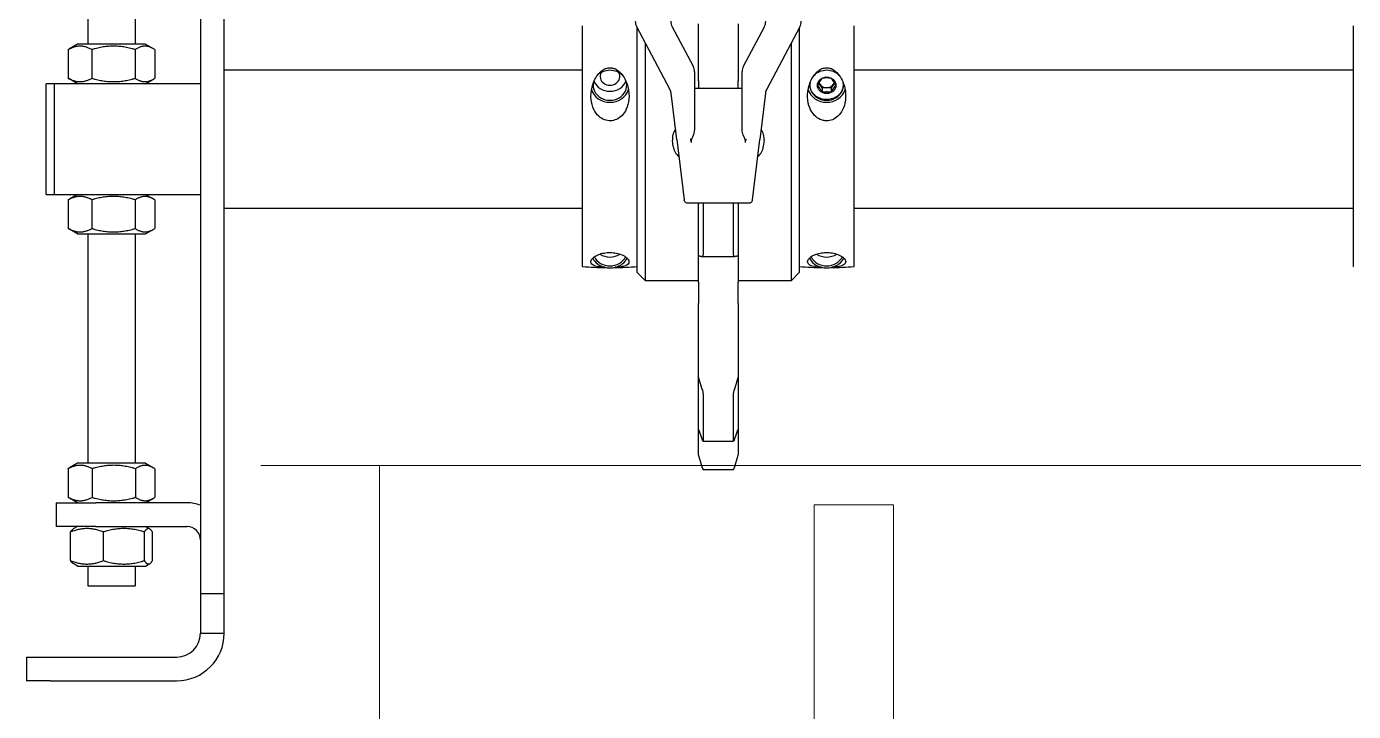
# Model space of a CAD drawing. Extents: x -3873 to 164127, y 7129 to 96529.
# Drawn here: x 42780.2 to 43115.8, y 49421.9 to 49595.1 of the extents above; entities that cross this region are included whole.
import ezdxf

# ---------------------------------------------------------------- set-up
doc = ezdxf.new("R2010")
doc.units = 0
doc.layers.get('0').update_dxf_attribs({"linetype": 'CONTINUOUS'})
doc.layers.add('LAYOUT', color=90, linetype='CONTINUOUS')
doc.layers.add('LAYOUT-KROMEKA', color=1, linetype='CONTINUOUS')
doc.layers.add('LAYOUT Kromeka', color=1, linetype='CONTINUOUS', lineweight=5)

# ---------------------------------------------------------------- blocks, each defined once
blk = doc.blocks.new('A$Ccf7c2aec')
at = {"layer": 'LAYOUT-KROMEKA'}
for p, q in [((0, 960.1), (0, 966.1)), ((6, 966.1), (0, 966.1)), ((6, 966.1), (6, 960.1)), ((0, 960.1), (0, 928.1)), ((6, 960.1), (6, 928.1)), ((123, 961.1), (151, 961.1)), ((45, 958.6), (39, 958.6)), ((39, 948.6), (39, 958.6)), ((45, 958.6), (45, 948.6)), ((123, 959.1), (123, 922.1)), ((151, 959.1), (123, 959.1)), ((151, 922.1), (151, 959.1)), ((29, 953.2), (29.62, 954.27)), ((30.37, 954.96), (37.63, 954.96)), ((39, 953.2), (38.38, 954.27)), ((45, 953.2), (46.17, 955.23)), ((53.63, 955.55), (46.37, 955.55)), ((55, 953.2), (53.83, 955.23)), ((113, 953.2), (114.19, 955.26)), ((121.63, 955.55), (114.37, 955.55)), ((123, 953.2), (121.81, 955.26)), ((151, 953.2), (152.19, 955.26)), ((159.63, 955.55), (152.37, 955.55)), ((161, 953.2), (159.81, 955.26)), ((24, 950.6), (24, 938.6)), ((29, 950.6), (24, 950.6)), ((29, 953.2), (29, 936)), ((55, 936), (55, 953.2)), ((113, 950.6), (55, 950.6)), ((113, 953.2), (113, 936)), ((161, 936), (161, 953.2)), ((204, 950.6), (161, 950.6)), ((30.37, 946.67), (37.63, 946.67)), ((39, 948.6), (39, 925.5)), ((45, 925.5), (45, 948.6)), ((53.63, 949.52), (46.37, 949.52)), ((121.63, 949.57), (114.37, 949.57)), ((159.63, 949.57), (152.37, 949.57)), ((29, 938.6), (24, 938.6)), ((53.63, 938.56), (46.37, 938.56)), ((113, 938.6), (55, 938.6)), ((121.63, 938.61), (114.37, 938.61)), ((159.63, 938.61), (152.37, 938.61)), ((204, 938.6), (161, 938.6)), ((29, 936), (29.62, 934.93)), ((30.37, 936.3), (37.63, 936.3)), ((30.37, 934.24), (37.63, 934.24)), ((39, 936), (38.38, 934.93)), ((45, 936), (46.17, 933.97)), ((53.63, 933.65), (46.37, 933.65)), ((55, 936), (53.83, 933.97)), ((113, 936), (114.19, 933.94)), ((121.63, 933.65), (114.37, 933.65)), ((123, 936), (121.81, 933.94)), ((151, 936), (152.19, 933.94)), ((159.63, 933.65), (152.37, 933.65)), ((161, 936), (159.81, 933.94)), ((12, 922.1), (12, 916.1)), ((22, 922.1), (12, 922.1)), ((22, 916.1), (22, 922.1)), ((262, 922.1), (22, 922.1)), ((12, 916.1), (22, 916.1)), ((22, 916.1), (262, 916.1)), ((119.5, 916.1), (119.5, 825.51)), ((154.5, 916.1), (154.5, 825.51)), ((165.67, 825.51), (104.84, 825.51)), ((103.25, 811.6), (101.25, 809.6)), ((161.35, 809.6), (101.25, 809.6)), ((101.25, 809.6), (101.25, 796.1)), ((103.25, 811.6), (165.11, 811.6)), ((149.62, 803.36), (165.39, 811.75)), ((135.13, 802.49), (136.61, 802.67)), ((136.88, 801.6), (148.57, 803.03)), ((165.39, 802.75), (155.43, 797.45)), ((136.88, 801.6), (121.63, 799.73)), ((57.18, 796.1), (60.73, 796.1)), ((60.73, 796.1), (63.56, 796.1)), ((63.56, 796.1), (76.81, 796.1)), ((76.81, 796.1), (80.34, 796.1)), ((80.34, 796.1), (95.44, 796.1)), ((100.8, 796.1), (95.44, 796.1)), ((100.8, 796.1), (107.5, 796.1)), ((107.5, 796.1), (120.75, 796.1)), ((120.75, 783.47), (120.75, 798.73)), ((154.02, 797.1), (139.9, 797.1)), ((149.75, 785.1), (149.75, 797.1)), ((151.69, 796.1), (149.75, 796.1)), ((151.69, 796.1), (166.18, 796.1)), ((53.34, 787.25), (53.34, 794.95)), ((60.63, 794.98), (60.63, 787.22)), ((72.46, 794.95), (60.73, 794.95)), ((107.3, 795.14), (107.3, 787.06)), ((120.75, 794.95), (107.95, 794.95)), ((60.73, 786.1), (57.18, 786.1)), ((60.73, 787.25), (72.46, 787.25)), ((63.56, 786.1), (60.73, 786.1)), ((76.81, 786.1), (63.56, 786.1)), ((80.34, 786.1), (76.81, 786.1)), ((95.44, 786.1), (80.34, 786.1)), ((95.44, 786.1), (100.8, 786.1)), ((107.5, 786.1), (100.8, 786.1)), ((101.25, 786.1), (101.25, 772.6)), ((120.75, 786.1), (107.5, 786.1)), ((107.95, 787.25), (120.75, 787.25)), ((149.75, 786.1), (151.69, 786.1)), ((166.18, 786.1), (151.69, 786.1)), ((121.63, 782.47), (136.88, 780.6)), ((139.9, 785.1), (154.02, 785.1)), ((155.43, 784.75), (165.39, 779.45)), ((136.61, 779.53), (135.13, 779.71)), ((148.57, 779.17), (136.88, 780.6)), ((165.39, 770.45), (149.62, 778.84)), ((101.25, 772.6), (161.35, 772.6)), ((103.25, 770.6), (101.25, 772.6)), ((165.11, 770.6), (103.25, 770.6)), ((149.94, 764.85), (150.83, 765.43)), ((150.83, 765.43), (151.2, 765.66)), ((149.94, 764.85), (148.82, 764.85)), ((149.94, 762.54), (148.82, 762.54)), ((149.94, 763.69), (149.94, 764.85)), ((149.94, 762.54), (149.94, 763.69)), ((150.83, 761.96), (149.94, 762.54)), ((151.2, 761.73), (150.83, 761.96)), ((104.84, 756.69), (165.67, 756.69)), ((119.5, 756.69), (119.5, 630.51)), ((154.5, 756.69), (154.5, 630.51)), ((165.67, 630.51), (104.84, 630.51))]:
    blk.add_line(p, q, dxfattribs=at)
for centre, radius, start, end in [((12, 928.1), 12, 180, 270), ((12, 928.1), 6, 180, 270), ((35.6, 925.5), 3.4, 270, 0), ((35.6, 925.5), 9.4, 338.7952, 0), ((202.62, 818.51), 98.12, 175.9636, 179.3568), ((104.84, 825.41), 0.1, 90, 175.9636), ((202.62, 818.51), 98.12, 180.6432, 184.0364), ((166.8, 809.1), 3, 90, 118), ((135.61, 798.52), 4, 96.9958, 140.527), ((137.09, 798.7), 4, 53.4646, 96.9958), ((148.21, 806.01), 3, 276.9958, 298), ((166.8, 800.1), 3, 90, 118), ((154.02, 800.1), 3, 270, 298), ((154.02, 782.1), 3, 62, 90), ((135.61, 783.68), 4, 219.473, 263.0042), ((137.09, 783.5), 4, 263.0042, 306.5354), ((148.21, 776.19), 3, 62, 83.0042), ((166.8, 782.1), 3, 242, 270), ((202.62, 763.69), 98.12, 175.9636, 179.3568), ((166.8, 773.1), 3, 242, 270), ((202.62, 763.69), 98.12, 180.6432, 184.0364), ((104.84, 756.79), 0.1, 184.0364, 270), ((104.84, 630.41), 0.1, 90, 175.9636)]:
    blk.add_arc(centre, radius, start, end, dxfattribs=at)
for centre, major_axis, start_param, end_param in [((108.69, 818.51), (0, -4.82), 3.578345, 4.435713), ((108.69, 818.51), (0, 4.25), 0.392277, 2.749316), ((150.59, 818.51), (0, -4.82), 3.392257, 6.032521), ((150.59, 818.51), (0, -4.25), 2.967288, 6.45749), ((152.86, 818.51), (0, -4.25), 3.468854, 5.955924), ((108.69, 818.51), (0, -4.82), 4.435713, 4.989065), ((110.95, 818.51), (0, -4.25), 4.073028, 5.35175), ((152.86, 818.51), (0, -2.5), 2.705579, 6.719199), ((150.59, 818.51), (0, -4.25), 0.719838, 2.421754), ((150.59, 818.51), (0, -4.82), 1.29412, 1.847472), ((108.69, 818.51), (0, -4.82), 4.989065, 5.846433), ((108.69, 763.69), (0, 4.82), 0.436753, 1.29412), ((108.69, 763.69), (0, -4.25), 3.533869, 5.890909), ((110.95, 763.69), (0, 4.25), 0.931435, 2.210157), ((150.59, 763.69), (0, 4.82), 0.250664, 2.890928), ((150.59, 763.69), (0, 4.25), 6.10888, 9.599083), ((151.73, 763.69), (0, 2), 0.523599, 1.570796), ((151.73, 763.69), (0, 2), 0.265725, 0.523599), ((150.59, 763.69), (0, 4.25), 3.861431, 5.563347), ((108.69, 763.69), (0, 4.82), 1.29412, 1.847472), ((108.69, 763.69), (0, 4.82), 1.847472, 2.70484), ((151.73, 763.69), (0, 2), 1.570796, 2.617994), ((150.59, 763.69), (0, 4.82), 4.435713, 4.989065), ((151.73, 763.69), (0, -2), 5.759587, 6.01746)]:
    blk.add_ellipse(centre, major_axis=major_axis, ratio=0.891583, start_param=start_param, end_param=end_param, dxfattribs=at)
blk.add_ellipse((150.59, 763.69), major_axis=(0, 2.34), ratio=0.891583, dxfattribs=at)
for points, weights in [([(123, 961.1), (123, 960.32), (123, 959.1)], [1, 1.00686836792, 1]), ([(151, 959.1), (151, 960.32), (151, 961.1)], [1, 1.00686836792, 1]), ([(30.37, 954.96), (28.78, 950.81), (30.37, 946.67)], [1, 1.15470053838, 1]), ([(29.62, 954.27), (29.81, 954.6), (30.37, 954.96)], [1.06762114717, 1.04991762063, 1]), ([(37.63, 954.96), (38.19, 954.6), (38.38, 954.27)], [1, 1.04991762063, 1.06762114717]), ([(37.63, 946.67), (39.22, 950.81), (37.63, 954.96)], [1, 1.15470053838, 1]), ([(46.37, 955.55), (44.78, 952.53), (46.37, 949.52)], [1, 1.15470053838, 1]), ([(46.17, 955.23), (46.26, 955.39), (46.37, 955.55)], [1.01705221568, 1.00905626747, 1]), ([(53.63, 955.55), (53.74, 955.39), (53.83, 955.23)], [1, 1.00905626747, 1.01705221568]), ([(53.63, 949.52), (55.22, 952.53), (53.63, 955.55)], [1, 1.15470053838, 1]), ([(114.37, 955.55), (112.78, 952.56), (114.37, 949.57)], [1, 1.15470053838, 1]), ([(114.19, 955.26), (114.27, 955.4), (114.37, 955.55)], [1.01559957791, 1.00823852928, 1]), ([(121.63, 955.55), (121.73, 955.4), (121.81, 955.26)], [1, 1.00823852928, 1.01559957791]), ([(121.63, 949.57), (123.22, 952.56), (121.63, 955.55)], [1, 1.15470053838, 1]), ([(152.37, 955.55), (150.78, 952.56), (152.37, 949.57)], [1, 1.15470053838, 1]), ([(152.19, 955.26), (152.27, 955.4), (152.37, 955.55)], [1.01559957791, 1.00823852928, 1]), ([(159.63, 955.55), (159.73, 955.4), (159.81, 955.26)], [1, 1.00823852928, 1.01559957791]), ([(159.63, 949.57), (161.22, 952.56), (159.63, 955.55)], [1, 1.15470053838, 1]), ([(30.37, 946.67), (28.78, 941.48), (30.37, 936.3)], [1, 1.15470053838, 1]), ([(37.63, 936.3), (39.22, 941.48), (37.63, 946.67)], [1, 1.15470053838, 1]), ([(46.37, 949.52), (44.78, 944.04), (46.37, 938.56)], [1, 1.15470053838, 1]), ([(53.63, 938.56), (55.22, 944.04), (53.63, 949.52)], [1, 1.15470053838, 1]), ([(114.37, 949.57), (112.78, 944.09), (114.37, 938.61)], [1, 1.15470053838, 1]), ([(121.63, 938.61), (123.22, 944.09), (121.63, 949.57)], [1, 1.15470053838, 1]), ([(152.37, 949.57), (150.78, 944.09), (152.37, 938.61)], [1, 1.15470053838, 1]), ([(159.63, 938.61), (161.22, 944.09), (159.63, 949.57)], [1, 1.15470053838, 1]), ([(46.37, 938.56), (44.78, 936.11), (46.37, 933.65)], [1, 1.15470053838, 1]), ([(53.63, 933.65), (55.22, 936.11), (53.63, 938.56)], [1, 1.15470053838, 1]), ([(114.37, 938.61), (112.78, 936.13), (114.37, 933.65)], [1, 1.15470053838, 1]), ([(121.63, 933.65), (123.22, 936.13), (121.63, 938.61)], [1, 1.15470053838, 1]), ([(152.37, 938.61), (150.78, 936.13), (152.37, 933.65)], [1, 1.15470053838, 1]), ([(159.63, 933.65), (161.22, 936.13), (159.63, 938.61)], [1, 1.15470053838, 1]), ([(30.37, 936.3), (28.78, 935.27), (30.37, 934.24)], [1, 1.15470053838, 1]), ([(37.63, 934.24), (39.22, 935.27), (37.63, 936.3)], [1, 1.15470053838, 1]), ([(53.97, 795.16), (55.6, 795.64), (57.18, 796.1)], [1.00009365722, 1.00027150866, 1]), ([(63.56, 796.1), (62.29, 795.64), (60.97, 795.16)], [1, 1.00027150864, 1.00009365722]), ([(73.62, 795.16), (75.25, 795.64), (76.81, 796.1)], [1.00009365722, 1.00027150866, 1]), ([(107.5, 796.1), (107.4, 795.64), (107.3, 795.16)], [1, 1.00027150864, 1.00009365722]), ([(57.18, 786.1), (55.6, 786.56), (53.97, 787.04)], [1, 1.00027150866, 1.00009365722]), ([(60.97, 787.04), (62.29, 786.56), (63.56, 786.1)], [1.00009365722, 1.00027150864, 1]), ([(76.81, 786.1), (75.25, 786.56), (73.62, 787.04)], [1, 1.00027150866, 1.00009365722]), ([(107.3, 787.04), (107.4, 786.56), (107.5, 786.1)], [1.00009365722, 1.00027150864, 1]), ([(150.6, 766), (149.86, 765.43), (148.82, 764.85)], [1.40804968011, 1.62587572369, 1.40804968011]), ([(152.38, 764.85), (151.64, 765.43), (150.6, 766)], [1.40804968011, 1.62587572369, 1.40804968011]), ([(148.82, 762.54), (148.97, 763.69), (148.82, 764.85)], [1.40804968011, 1.62587572369, 1.40804968011]), ([(148.82, 762.54), (149.86, 761.96), (150.6, 761.38)], [1.40804968011, 1.62587572369, 1.40804968011]), ([(150.6, 761.38), (151.64, 761.96), (152.38, 762.54)], [1.40804968011, 1.62587572369, 1.40804968011]), ([(152.38, 762.54), (152.53, 763.69), (152.38, 764.85)], [1.40804968011, 1.62587572369, 1.40804968011])]:
    blk.add_rational_spline(points, weights, degree=2, dxfattribs=at)
for points, knots in [([(104.56, 819.82), (104.56, 819.97), (104.57, 820.11), (104.61, 820.82), (104.68, 821.35), (104.91, 822.38), (105.11, 822.84), (105.65, 823.33), (105.96, 823.39), (106.58, 823.15), (106.88, 822.92), (107.4, 822.23), (107.61, 821.84), (107.96, 820.95), (108.09, 820.49), (108.26, 819.51), (108.3, 819.01), (108.3, 818.51), (108.3, 818.21), (108.29, 817.92), (108.2, 817.09), (108.1, 816.59), (107.81, 815.61), (107.6, 815.14), (107.09, 814.33), (106.81, 814.04), (106.2, 813.66), (105.89, 813.64), (105.3, 813.91), (105.05, 814.29), (104.77, 815.17), (104.69, 815.61), (104.6, 816.41), (104.57, 816.77), (104.56, 817.18), (104.56, 817.18), (104.56, 817.19)], [-1.779668, -1.779668, -1.779668, -1.779668, -1.716714, -1.716714, -1.440372, -1.440372, -1.077599, -1.077599, -0.759161, -0.759161, -0.509116, -0.509116, -0.31411, -0.31411, -0.151149, -0.151149, 0, 0, 0, 0.088386, 0.088386, 0.25546, 0.25546, 0.452402, 0.452402, 0.675893, 0.675893, 0.961048, 0.961048, 1.319612, 1.319612, 1.580903, 1.580903, 1.751112, 1.751112, 1.753601, 1.753601, 1.753601, 1.753601]), ([(154.73, 817.19), (154.68, 817.09), (154.62, 816.98), (154.24, 816.32), (153.76, 815.81), (152.38, 814.77), (151.36, 814.29), (149.2, 813.72), (148.1, 813.62), (146.17, 813.81), (145.32, 814.02), (143.93, 814.67), (143.37, 815.05), (142.5, 815.93), (142.18, 816.39), (141.75, 817.36), (141.63, 817.86), (141.6, 818.88), (141.68, 819.39), (142.06, 820.43), (142.38, 820.92), (143.23, 821.85), (143.81, 822.27), (145.27, 822.98), (146.11, 823.19), (148.03, 823.39), (149.12, 823.3), (151.3, 822.76), (152.32, 822.27), (153.58, 821.34), (154.01, 820.94), (154.49, 820.27), (154.62, 820.05), (154.73, 819.82)], [-3.051014, -3.051014, -3.051014, -3.051014, -3.014723, -3.014723, -2.80739, -2.80739, -2.52083, -2.52083, -2.259007, -2.259007, -2.051649, -2.051649, -1.888736, -1.888736, -1.752775, -1.752775, -1.627213, -1.627213, -1.49698, -1.49698, -1.347366, -1.347366, -1.169927, -1.169927, -0.964952, -0.964952, -0.696837, -0.696837, -0.389905, -0.389905, -0.212859, -0.212859, -0.13699, -0.13699, -0.13699, -0.13699]), ([(154.73, 819.82), (154.78, 819.7), (154.83, 819.58), (154.97, 819.15), (155.03, 818.83), (155.03, 818.51), (155.03, 818.33), (155.01, 818.16), (154.93, 817.71), (154.84, 817.44), (154.73, 817.19)], [-0.1369902, -0.1369902, -0.1369902, -0.1369902, -0.097378, -0.097378, 0, 0, 0, 0.0520691, 0.0520691, 0.1389259, 0.1389259, 0.1389259, 0.1389259]), ([(120.75, 798.73), (120.75, 798.84), (120.77, 798.95), (120.84, 799.16), (120.89, 799.25), (121.02, 799.43), (121.1, 799.5), (121.28, 799.62), (121.38, 799.67), (121.51, 799.7), (121.53, 799.71), (121.57, 799.72), (121.58, 799.72), (121.6, 799.72), (121.6, 799.72), (121.61, 799.72), (121.62, 799.72), (121.62, 799.73), (121.62, 799.73), (121.62, 799.73), (121.63, 799.73), (121.63, 799.73), (121.63, 799.73), (121.63, 799.73), (121.63, 799.73), (121.63, 799.73), (121.63, 799.73), (121.63, 799.73), (121.63, 799.73), (121.63, 799.73), (121.63, 799.73), (121.63, 799.73)], [0.0000031, 0.0000031, 0.0000031, 0.0000031, 0.0324341, 0.0324341, 0.064942, 0.064942, 0.0974473, 0.0974473, 0.1299526, 0.1299526, 0.137103, 0.137103, 0.1406951, 0.1406951, 0.1424933, 0.1424933, 0.1433926, 0.1433926, 0.1438423, 0.1438423, 0.1440672, 0.1440672, 0.1441796, 0.1441796, 0.1442358, 0.1442358, 0.1442639, 0.1442639, 0.144278, 0.144278, 0.1443722, 0.1443722, 0.1443722, 0.1443722]), ([(136.13, 797.88), (136.41, 797.95), (136.69, 798.02), (136.98, 798.09), (136.98, 798.1), (136.99, 798.1), (137, 798.1)], [0, 0, 0, 0, 0.971612, 0.971612, 0.971612, 1, 1, 1, 1]), ([(136.13, 797.88), (136.22, 797.91), (136.3, 797.92), (136.54, 797.92), (136.68, 797.89), (136.94, 797.8), (137.08, 797.75), (137.42, 797.62), (137.63, 797.54), (137.84, 797.46)], [-1.068908, -1.068908, -1.068908, -1.068908, -1.0410443, -1.0410443, -0.9974409, -0.9974409, -0.9538374, -0.9538374, -0.8852676, -0.8852676, -0.8852676, -0.8852676]), ([(139.9, 797.1), (139.32, 797.1), (138.62, 797.21), (137.98, 797.41), (137.91, 797.44), (137.84, 797.46)], [-0.3189368, -0.3189368, -0.3189368, -0.3189368, -0.1295167, -0.1295167, -0.1071311, -0.1071311, -0.1071311, -0.1071311]), ([(53.97, 795.16), (53.94, 795.15), (53.91, 795.14), (53.77, 795.1), (53.66, 795.06), (53.5, 795.01), (53.43, 794.99), (53.36, 794.96), (53.34, 794.96), (53.34, 794.95)], [0.3355607, 0.3355607, 0.3355607, 0.3355607, 0.3441888, 0.3441888, 0.3833716, 0.3833716, 0.4216652, 0.4216652, 0.4509982, 0.4509982, 0.4509982, 0.4509982]), ([(60.73, 794.95), (60.67, 794.95), (60.64, 794.96), (60.63, 794.99), (60.65, 795.01), (60.74, 795.06), (60.82, 795.1), (60.93, 795.14), (60.95, 795.15), (60.97, 795.16)], [0.1549528, 0.1549528, 0.1549528, 0.1549528, 0.1932464, 0.1932464, 0.23154, 0.23154, 0.2707227, 0.2707227, 0.2793508, 0.2793508, 0.2793508, 0.2793508]), ([(73.62, 795.16), (73.59, 795.15), (73.57, 795.14), (73.41, 795.1), (73.27, 795.06), (73.02, 795.01), (72.89, 794.99), (72.65, 794.96), (72.54, 794.95), (72.46, 794.95)], [0.3355607, 0.3355607, 0.3355607, 0.3355607, 0.3441888, 0.3441888, 0.3833716, 0.3833716, 0.4216652, 0.4216652, 0.4599587, 0.4599587, 0.4599587, 0.4599587]), ([(107.95, 794.95), (107.83, 794.95), (107.71, 794.96), (107.52, 794.99), (107.44, 795.01), (107.33, 795.06), (107.3, 795.1), (107.3, 795.14), (107.3, 795.15), (107.3, 795.16)], [0.1549528, 0.1549528, 0.1549528, 0.1549528, 0.1932464, 0.1932464, 0.23154, 0.23154, 0.2707227, 0.2707227, 0.2793508, 0.2793508, 0.2793508, 0.2793508]), ([(53.34, 787.25), (53.34, 787.24), (53.36, 787.24), (53.43, 787.21), (53.5, 787.19), (53.66, 787.14), (53.77, 787.1), (53.91, 787.06), (53.94, 787.05), (53.97, 787.04)], [0.1639133, 0.1639133, 0.1639133, 0.1639133, 0.1932464, 0.1932464, 0.23154, 0.23154, 0.2707227, 0.2707227, 0.2793508, 0.2793508, 0.2793508, 0.2793508]), ([(60.97, 787.04), (60.95, 787.05), (60.93, 787.06), (60.82, 787.1), (60.74, 787.14), (60.65, 787.19), (60.63, 787.21), (60.64, 787.24), (60.67, 787.25), (60.73, 787.25)], [0.3355607, 0.3355607, 0.3355607, 0.3355607, 0.3441888, 0.3441888, 0.3833716, 0.3833716, 0.4216652, 0.4216652, 0.4599587, 0.4599587, 0.4599587, 0.4599587]), ([(72.46, 787.25), (72.54, 787.25), (72.65, 787.24), (72.89, 787.21), (73.02, 787.19), (73.27, 787.14), (73.41, 787.1), (73.57, 787.06), (73.59, 787.05), (73.62, 787.04)], [0.1549528, 0.1549528, 0.1549528, 0.1549528, 0.1932464, 0.1932464, 0.23154, 0.23154, 0.2707227, 0.2707227, 0.2793508, 0.2793508, 0.2793508, 0.2793508]), ([(107.3, 787.04), (107.3, 787.05), (107.3, 787.06), (107.3, 787.1), (107.33, 787.14), (107.44, 787.19), (107.52, 787.21), (107.71, 787.24), (107.83, 787.25), (107.95, 787.25)], [0.3355607, 0.3355607, 0.3355607, 0.3355607, 0.3441888, 0.3441888, 0.3833716, 0.3833716, 0.4216652, 0.4216652, 0.4599587, 0.4599587, 0.4599587, 0.4599587]), ([(121.63, 782.47), (121.57, 782.48), (121.5, 782.5), (121.38, 782.53), (121.33, 782.56), (121.2, 782.63), (121.13, 782.68), (121.01, 782.79), (120.95, 782.86), (120.86, 783), (120.83, 783.07), (120.77, 783.25), (120.75, 783.36), (120.75, 783.47)], [0, 0, 0, 0, 0.0189655, 0.0189655, 0.0372722, 0.0372722, 0.062465, 0.062465, 0.0876578, 0.0876578, 0.1128506, 0.1128506, 0.1444801, 0.1444801, 0.1444801, 0.1444801]), ([(137.84, 784.74), (137.63, 784.66), (137.42, 784.58), (137.08, 784.45), (136.94, 784.4), (136.68, 784.31), (136.54, 784.28), (136.3, 784.28), (136.22, 784.29), (136.13, 784.32)], [0.8852676, 0.8852676, 0.8852676, 0.8852676, 0.9538374, 0.9538374, 0.9974409, 0.9974409, 1.0410443, 1.0410443, 1.068908, 1.068908, 1.068908, 1.068908]), ([(137, 784.1), (136.99, 784.1), (136.98, 784.1), (136.98, 784.11), (136.69, 784.18), (136.41, 784.25), (136.13, 784.32)], [0, 0, 0, 0, 0.028388, 0.028388, 0.028388, 1, 1, 1, 1]), ([(137.84, 784.74), (137.87, 784.75), (137.91, 784.76), (138.19, 784.86), (138.44, 784.92), (139.05, 785.05), (139.48, 785.1), (139.9, 785.1)], [-0.4553156, -0.4553156, -0.4553156, -0.4553156, -0.4433521, -0.4433521, -0.371047, -0.371047, -0.2439974, -0.2439974, -0.2439974, -0.2439974]), ([(104.56, 765.01), (104.56, 765.11), (104.57, 765.22), (104.6, 765.88), (104.66, 766.39), (104.86, 767.43), (105.05, 767.91), (105.56, 768.48), (105.88, 768.58), (106.5, 768.39), (106.8, 768.18), (107.33, 767.53), (107.55, 767.15), (107.91, 766.27), (108.05, 765.81), (108.24, 764.84), (108.29, 764.34), (108.31, 763.32), (108.27, 762.81), (108.1, 761.77), (107.97, 761.28), (107.61, 760.35), (107.38, 759.93), (106.82, 759.22), (106.52, 759.01), (105.9, 758.81), (105.59, 758.9), (105.06, 759.44), (104.87, 759.93), (104.68, 760.86), (104.63, 761.26), (104.58, 761.93), (104.57, 762.15), (104.56, 762.38)], [-3.051014, -3.051014, -3.051014, -3.051014, -3.014723, -3.014723, -2.80739, -2.80739, -2.52083, -2.52083, -2.259007, -2.259007, -2.051649, -2.051649, -1.888736, -1.888736, -1.752775, -1.752775, -1.627213, -1.627213, -1.49698, -1.49698, -1.347366, -1.347366, -1.169927, -1.169927, -0.964952, -0.964952, -0.696837, -0.696837, -0.389905, -0.389905, -0.212859, -0.212859, -0.13699, -0.13699, -0.13699, -0.13699]), ([(154.73, 762.38), (154.66, 762.23), (154.58, 762.09), (154.14, 761.38), (153.6, 760.85), (152.12, 759.82), (151.07, 759.36), (148.89, 758.87), (147.8, 758.81), (145.92, 759.05), (145.1, 759.28), (143.76, 759.97), (143.22, 760.36), (142.4, 761.25), (142.1, 761.71), (141.71, 762.69), (141.61, 763.19), (141.61, 763.69), (141.61, 763.99), (141.65, 764.28), (141.84, 765.11), (142.07, 765.61), (142.76, 766.59), (143.25, 767.06), (144.54, 767.87), (145.3, 768.16), (147.05, 768.54), (148.06, 768.56), (150.22, 768.29), (151.34, 767.91), (152.95, 767.03), (153.53, 766.59), (154.27, 765.79), (154.53, 765.43), (154.72, 765.02), (154.72, 765.02), (154.73, 765.01)], [-1.779668, -1.779668, -1.779668, -1.779668, -1.716714, -1.716714, -1.440372, -1.440372, -1.077599, -1.077599, -0.759161, -0.759161, -0.509116, -0.509116, -0.31411, -0.31411, -0.151149, -0.151149, 0, 0, 0, 0.088386, 0.088386, 0.25546, 0.25546, 0.452402, 0.452402, 0.675893, 0.675893, 0.961048, 0.961048, 1.319612, 1.319612, 1.580903, 1.580903, 1.751112, 1.751112, 1.753601, 1.753601, 1.753601, 1.753601]), ([(150.71, 759.44), (150.34, 759.46), (149.97, 759.53), (149.24, 759.79), (148.88, 760), (148.22, 760.53), (147.93, 760.85), (147.45, 761.59), (147.27, 762), (147.03, 762.87), (146.97, 763.33), (146.99, 764.24), (147.06, 764.7), (147.34, 765.56), (147.54, 765.96), (148.06, 766.68), (148.36, 767), (149.05, 767.5), (149.43, 767.68), (150.12, 767.88), (150.41, 767.93), (150.71, 767.94)], [4.741608, 4.741608, 4.741608, 4.741608, 5.023517, 5.023517, 5.336967, 5.336967, 5.655555, 5.655555, 5.978878, 5.978878, 6.304927, 6.304927, 6.631737, 6.631737, 6.957539, 6.957539, 7.280284, 7.280284, 7.597996, 7.597996, 7.824762, 7.824762, 7.824762, 7.824762]), ([(154.73, 765.01), (154.86, 764.72), (154.96, 764.4), (155.05, 763.74), (155.03, 763.41), (154.91, 762.84), (154.83, 762.6), (154.73, 762.38)], [-2.1286008, -2.1286008, -2.1286008, -2.1286008, -2.0041788, -2.0041788, -1.8770627, -1.8770627, -1.779668, -1.779668, -1.779668, -1.779668])]:
    blk.add_open_spline(points, degree=3, knots=knots, dxfattribs=at)
blk = doc.blocks.new('*U221')
at = {"ltscale": 20}
for p, q in [((7099.9996, -310.00045), (7099.9996, 309.99935)), ((7029.9996, 279.99935), (7099.9996, 279.99935))]:
    blk.add_line(p, q, dxfattribs=at)
at = {"linetype": 'Continuous', "ltscale": 20}
for p, q in [((7089.9996, 169.99935), (6819.9997, 169.99935)), ((7089.9996, 149.99935), (7089.9996, 169.99935)), ((6819.9997, 149.99935), (7089.9996, 149.99935))]:
    blk.add_line(p, q, dxfattribs=at)

msp = doc.modelspace()

# ---------------------------------------------------------------- block references
at = {"layer": 'LAYOUT', "color": 4, "linetype": 'Continuous', "ltscale": 20, "rotation": 89.99999999999999}
msp.add_blockref('A$Ccf7c2aec', (43746.26, 49429.67), dxfattribs=at)
at = {"layer": 'LAYOUT Kromeka', "color": 6, "ltscale": 20, "rotation": 89.99999999999999}
msp.add_blockref('*U221', (43149.45, 42384.14), dxfattribs=at)

doc.saveas('drawing.dxf')
